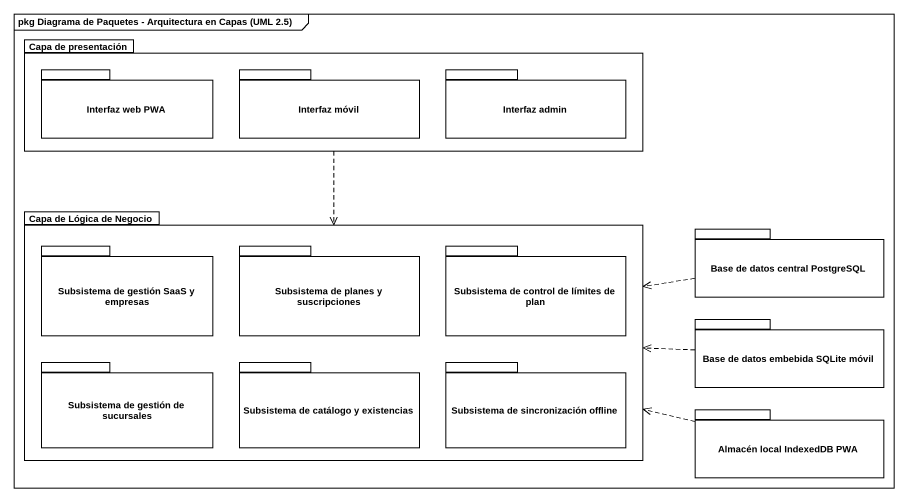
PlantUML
@startuml
mainframe pkg Diagrama de Paquetes - Arquitectura en Capas (UML 2.5)
package "Capa de presentación" as Capa_de_presentación {
  package "Interfaz web PWA" as Interfaz_web_PWA {
  }
  package "Interfaz móvil" as Interfaz_móvil {
  }
  package "Interfaz admin" as Interfaz_admin {
  }
}
package "Capa de Lógica de Negocio" as Capa_de_Lógica_de_Negocio {
  package "Subsistema de gestión SaaS y empresas" as Subsistema_de_gestión_SaaS {
  }
  package "Subsistema de planes y suscripciones" as Subsistema_de_planes_y {
  }
  package "Subsistema de control de límites de plan" as Subsistema_de_control_de {
  }
  package "Subsistema de gestión de sucursales" as Subsistema_de_gestión_de {
  }
  package "Subsistema de catálogo y existencias" as Subsistema_de_catálogo_y {
  }
  package "Subsistema de sincronización offline" as Subsistema_de {
  }
}
package "Base de datos central PostgreSQL" as Base_de_datos_central {
}
package "Base de datos embebida SQLite móvil" as Base_de_datos_embebida {
}
package "Almacén local IndexedDB PWA" as Almacén_local_IndexedDB_PWA {
}
Capa_de_presentación ..> Capa_de_Lógica_de_Negocio
Base_de_datos_central .left.> Capa_de_Lógica_de_Negocio
Base_de_datos_embebida .left.> Capa_de_Lógica_de_Negocio
Almacén_local_IndexedDB_PWA .left.> Capa_de_Lógica_de_Negocio
@enduml
